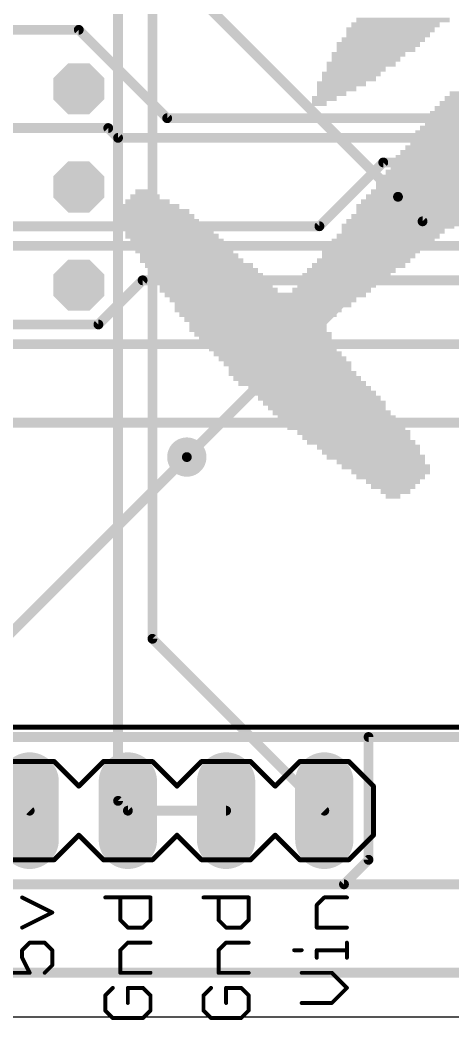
# Model space of a CAD drawing. Extents: x -5 to 102, y -1 to 61.
# Drawn here: x 37.85 to 49.02, y -0.08 to 25.78 of the extents above; entities that cross this region are included whole.
import ezdxf

# ---------------------------------------------------------------- set-up
doc = ezdxf.new("R2010")
doc.units = 0
for name, color, linetype in [('1', 22, 'CONTINUOUS'), ('16', 175, 'CONTINUOUS'), ('17', 82, 'CONTINUOUS'), ('18', 82, 'CONTINUOUS'), ('20', 7, 'CONTINUOUS'), ('21', 253, 'CONTINUOUS'), ('22', 253, 'CONTINUOUS'), ('51', 253, 'CONTINUOUS')]:
    doc.layers.add(name, color=color, linetype=linetype)

# ---------------------------------------------------------------- blocks, each defined once
blk = doc.blocks.new('RECT')
blk.add_solid([(-0.5, -0.5), (0.5, -0.5), (-0.5, 0.5), (0.5, 0.5)])
blk = doc.blocks.new('LONGP100')
at = {"const_width": 1}
blk.add_lwpolyline([(-0.5, 0), (0.5, 0)], dxfattribs=at)
at = {"const_width": 0.5}
for points in [[(-0.5, 0.25, 1), (-0.5, -0.25)], [(0.5, -0.25, 1), (0.5, 0.25)]]:
    blk.add_lwpolyline(points, format="xyb", dxfattribs=at)
blk = doc.blocks.new('OCTAGONP')
at = {"const_width": 0.5}
blk.add_lwpolyline([(-0.25, -0.1036), (-0.25, 0.1036), (-0.1036, 0.25), (0.1036, 0.25), (0.25, 0.1036), (0.25, -0.1036), (0.1036, -0.25), (-0.1036, -0.25), (-0.25, -0.1036), (-0.25, 0.1036)], dxfattribs=at)
blk = doc.blocks.new('ROUNDV')
at = {"const_width": 0.5}
blk.add_lwpolyline([(0, -0.25, 1), (0, 0.25, 1), (0, -0.25)], format="xyb", dxfattribs=at)

msp = doc.modelspace()

# ---------------------------------------------------------------- linework, layer by layer
at = {"layer": '1', "const_width": 0.254}
for points in [[(40.386, 5.588), (40.386, 33.147)], [(41.275, 32.512), (41.275, 9.779)], [(47.625, 21.209), (42.799, 26.035)], [(42.164, 14.478), (51.816, 24.13)], [(41.275, 9.779), (45.72, 5.334)], [(36.068, 7.366), (38.1, 5.334)], [(46.863, 7.239), (75.311, 7.239)], [(46.863, 4.064), (46.863, 7.239)], [(40.64, 5.334), (40.386, 5.588)], [(40.64, 5.334), (43.18, 5.334)], [(46.228, 3.429), (46.863, 4.064)], [(24.257, 3.429), (46.228, 3.429)], [(6.477, 1.143), (82.042, 1.143)]]:
    msp.add_lwpolyline(points, dxfattribs=at)
at = {"layer": '1', "const_width": 0.127}
for points in [[(47.5801, 21.1641, 1), (47.6699, 21.2539)], [(42.1191, 14.5229, 1), (42.2089, 14.4331)], [(41.3199, 9.8239, 1), (41.2301, 9.7341)], [(41.2115, 9.779, 1), (41.3385, 9.779)], [(46.863, 7.3025, 1), (46.863, 7.1755)], [(46.9265, 7.239, 1), (46.7995, 7.239)], [(40.4309, 5.6329, 1), (40.3411, 5.5431)], [(38.0551, 5.2891, 1), (38.1449, 5.3789)], [(40.3225, 5.588, 1), (40.4495, 5.588)], [(40.64, 5.3975, 1), (40.64, 5.2705)], [(40.5951, 5.2891, 1), (40.6849, 5.3789)], [(43.18, 5.2705, 1), (43.18, 5.3975)], [(45.6751, 5.2891, 1), (45.7649, 5.3789)], [(46.9079, 4.0191, 1), (46.8181, 4.1089)], [(46.7995, 4.064, 1), (46.9265, 4.064)], [(46.1831, 3.4739, 1), (46.2729, 3.3841)], [(46.228, 3.3655, 1), (46.228, 3.4925)]]:
    msp.add_lwpolyline(points, format="xyb", dxfattribs=at)
at = {"layer": '16', "const_width": 0.254}
for points in [[(14.478, 25.527), (39.37, 25.527)], [(39.37, 25.527), (41.656, 23.241)], [(41.656, 23.241), (91.567, 23.241)], [(36.195, 22.987), (40.132, 22.987)], [(40.132, 22.987), (40.386, 22.733)], [(40.386, 22.733), (91.821, 22.733)], [(47.244, 22.098), (45.593, 20.447)], [(93.345, 22.098), (47.244, 22.098)], [(48.26, 20.574), (47.625, 21.209)], [(93.98, 20.574), (48.26, 20.574)], [(45.593, 20.447), (30.861, 20.447)], [(85.598, 19.939), (16.383, 19.939)], [(39.878, 17.907), (41.021, 19.05)], [(41.021, 19.05), (84.328, 19.05)], [(17.018, 17.907), (39.878, 17.907)], [(69.088, 17.399), (17.78, 17.399)], [(74.041, 15.367), (21.082, 15.367)], [(36.449, 8.763), (42.164, 14.478)], [(25.146, 7.239), (98.679, 7.239)], [(23.876, 3.429), (99.187, 3.429)]]:
    msp.add_lwpolyline(points, dxfattribs=at)
at = {"layer": '16', "const_width": 0.127}
for points in [[(39.4149, 25.5719, 1), (39.3251, 25.4821)], [(39.37, 25.4635, 1), (39.37, 25.5905)], [(41.656, 23.3045, 1), (41.656, 23.1775)], [(41.6111, 23.1961, 1), (41.7009, 23.2859)], [(40.1769, 23.0319, 1), (40.0871, 22.9421)], [(40.132, 22.9235, 1), (40.132, 23.0505)], [(40.386, 22.7965, 1), (40.386, 22.6695)], [(40.3411, 22.6881, 1), (40.4309, 22.7779)], [(47.244, 22.1615, 1), (47.244, 22.0345)], [(47.2889, 22.0531, 1), (47.1991, 22.1429)], [(47.6699, 21.2539, 1), (47.5801, 21.1641)], [(48.26, 20.6375, 1), (48.26, 20.5105)], [(45.5481, 20.4919, 1), (45.6379, 20.4021)], [(45.593, 20.3835, 1), (45.593, 20.5105)], [(48.2151, 20.5291, 1), (48.3049, 20.6189)], [(41.021, 19.1135, 1), (41.021, 18.9865)], [(41.0659, 19.0051, 1), (40.9761, 19.0949)], [(39.8331, 17.9519, 1), (39.9229, 17.8621)], [(39.878, 17.8435, 1), (39.878, 17.9705)], [(42.2089, 14.4331, 1), (42.1191, 14.5229)]]:
    msp.add_lwpolyline(points, format="xyb", dxfattribs=at)
at = {"layer": '20'}
msp.add_line((2.6058, 0), (99.1487, 0), dxfattribs=at)
at = {"layer": '21'}
for points, const_width in [([(37.465, 6.604), (38.735, 6.604)], 0.127), ([(38.735, 6.604), (39.37, 5.969)], 0.127), ([(39.37, 5.969), (40.005, 6.604)], 0.127), ([(40.005, 6.604), (41.275, 6.604)], 0.127), ([(41.275, 6.604), (41.91, 5.969)], 0.127), ([(41.91, 5.969), (42.545, 6.604)], 0.127), ([(42.545, 6.604), (43.815, 6.604)], 0.127), ([(43.815, 6.604), (44.45, 5.969)], 0.127), ([(44.45, 5.969), (45.085, 6.604)], 0.127), ([(45.085, 6.604), (46.355, 6.604)], 0.127), ([(46.355, 6.604), (46.99, 5.969)], 0.127), ([(46.99, 5.969), (46.99, 4.699)], 0.127), ([(39.37, 4.699), (38.735, 4.064)], 0.127), ([(40.005, 4.064), (39.37, 4.699)], 0.127), ([(41.91, 4.699), (41.275, 4.064)], 0.127), ([(42.545, 4.064), (41.91, 4.699)], 0.127), ([(44.45, 4.699), (43.815, 4.064)], 0.127), ([(45.085, 4.064), (44.45, 4.699)], 0.127), ([(46.99, 4.699), (46.355, 4.064)], 0.127), ([(38.735, 4.064), (37.465, 4.064)], 0.127), ([(41.275, 4.064), (40.005, 4.064)], 0.127), ([(43.815, 4.064), (42.545, 4.064)], 0.127), ([(46.355, 4.064), (45.085, 4.064)], 0.127), ([(38.6842, 2.7002), (37.9046, 3.09)], 0.1016), ([(40.0548, 3.09), (41.2242, 3.09)], 0.1016), ([(40.4446, 2.5053), (40.4446, 3.09)], 0.1016), ([(41.2242, 3.09), (41.2242, 2.5053)], 0.1016), ([(42.5948, 3.09), (43.7642, 3.09)], 0.1016), ([(42.9846, 2.5053), (42.9846, 3.09)], 0.1016), ([(43.7642, 3.09), (43.7642, 2.5053)], 0.1016), ([(45.5246, 2.8951), (45.7195, 3.09)], 0.1016), ([(45.7195, 3.09), (46.3042, 3.09)], 0.1016), ([(45.5246, 2.3104), (45.5246, 2.8951)], 0.1016), ([(37.9046, 2.3104), (38.6842, 2.7002)], 0.1016), ([(40.6395, 2.3104), (40.4446, 2.5053)], 0.1016), ([(41.0293, 2.3104), (40.6395, 2.3104)], 0.1016), ([(41.2242, 2.5053), (41.0293, 2.3104)], 0.1016), ([(43.1795, 2.3104), (42.9846, 2.5053)], 0.1016), ([(43.5693, 2.3104), (43.1795, 2.3104)], 0.1016), ([(43.7642, 2.5053), (43.5693, 2.3104)], 0.1016), ([(46.3042, 2.3104), (45.5246, 2.3104)], 0.1016), ([(37.9046, 1.7257), (38.0995, 1.9206)], 0.1016), ([(38.0995, 1.9206), (38.4893, 1.9206)], 0.1016), ([(38.4893, 1.9206), (38.6842, 1.7257)], 0.1016), ([(40.4446, 1.7257), (40.6395, 1.9206)], 0.1016), ([(40.6395, 1.9206), (41.2242, 1.9206)], 0.1016), ([(42.9846, 1.7257), (43.1795, 1.9206)], 0.1016), ([(43.1795, 1.9206), (43.7642, 1.9206)], 0.1016), ([(46.3042, 1.5308), (46.3042, 1.9206)], 0.1016), ([(37.9046, 1.5308), (37.9046, 1.7257)], 0.1016), ([(38.0995, 1.141), (37.9046, 1.5308)], 0.1016), ([(38.6842, 1.7257), (38.6842, 1.3359)], 0.1016), ([(40.4446, 1.141), (40.4446, 1.7257)], 0.1016), ([(42.9846, 1.141), (42.9846, 1.7257)], 0.1016), ([(44.9399, 1.7257), (45.1348, 1.7257)], 0.1016), ([(45.5246, 1.5308), (45.5246, 1.7257)], 0.1016), ([(45.5246, 1.7257), (46.3042, 1.7257)], 0.1016), ([(38.6842, 1.3359), (38.4893, 1.141)], 0.1016), ([(37.5148, 1.141), (38.0995, 1.141)], 0.1016), ([(41.2242, 1.141), (40.4446, 1.141)], 0.1016), ([(43.7642, 1.141), (42.9846, 1.141)], 0.1016), ([(45.9144, 1.141), (45.1348, 1.141)], 0.1016), ([(46.3042, 0.7512), (45.9144, 1.141)], 0.1016), ([(40.2497, 0.7512), (40.0548, 0.5563)], 0.1016), ([(41.0293, 0.7512), (40.6395, 0.7512)], 0.1016), ([(40.6395, 0.7512), (40.6395, 0.3614)], 0.1016), ([(41.2242, 0.5563), (41.0293, 0.7512)], 0.1016), ([(42.7897, 0.7512), (42.5948, 0.5563)], 0.1016), ([(43.5693, 0.7512), (43.1795, 0.7512)], 0.1016), ([(43.1795, 0.7512), (43.1795, 0.3614)], 0.1016), ([(43.7642, 0.5563), (43.5693, 0.7512)], 0.1016), ([(45.9144, 0.3614), (46.3042, 0.7512)], 0.1016), ([(40.0548, 0.5563), (40.0548, 0.1665)], 0.1016), ([(41.2242, 0.1665), (41.2242, 0.5563)], 0.1016), ([(42.5948, 0.5563), (42.5948, 0.1665)], 0.1016), ([(43.7642, 0.1665), (43.7642, 0.5563)], 0.1016), ([(45.1348, 0.3614), (45.9144, 0.3614)], 0.1016), ([(40.0548, 0.1665), (40.2497, -0.0284)], 0.1016), ([(40.2497, -0.0284), (41.0293, -0.0284)], 0.1016), ([(41.0293, -0.0284), (41.2242, 0.1665)], 0.1016), ([(42.5948, 0.1665), (42.7897, -0.0284)], 0.1016), ([(42.7897, -0.0284), (43.5693, -0.0284)], 0.1016), ([(43.5693, -0.0284), (43.7642, 0.1665)], 0.1016)]:
    msp.add_lwpolyline(points, dxfattribs=dict(at, const_width=const_width))
for points, const_width in [([(38.7575, 6.6265, 1), (38.7125, 6.5815)], 0.0635), ([(38.735, 6.5723, 1), (38.735, 6.6357)], 0.0635), ([(40.005, 6.6357, 1), (40.005, 6.5723)], 0.0635), ([(40.0275, 6.5815, 1), (39.9825, 6.6265)], 0.0635), ([(41.2975, 6.6265, 1), (41.2525, 6.5815)], 0.0635), ([(41.275, 6.5723, 1), (41.275, 6.6357)], 0.0635), ([(42.545, 6.6357, 1), (42.545, 6.5723)], 0.0635), ([(42.5675, 6.5815, 1), (42.5225, 6.6265)], 0.0635), ([(43.8375, 6.6265, 1), (43.7925, 6.5815)], 0.0635), ([(43.815, 6.5723, 1), (43.815, 6.6357)], 0.0635), ([(45.085, 6.6357, 1), (45.085, 6.5723)], 0.0635), ([(45.1075, 6.5815, 1), (45.0625, 6.6265)], 0.0635), ([(46.3775, 6.6265, 1), (46.3325, 6.5815)], 0.0635), ([(46.355, 6.5723, 1), (46.355, 6.6357)], 0.0635), ([(39.3475, 5.9915, 1), (39.3925, 5.9465)], 0.0635), ([(39.3475, 5.9465, 1), (39.3925, 5.9915)], 0.0635), ([(41.8875, 5.9915, 1), (41.9325, 5.9465)], 0.0635), ([(41.8875, 5.9465, 1), (41.9325, 5.9915)], 0.0635), ([(44.4275, 5.9915, 1), (44.4725, 5.9465)], 0.0635), ([(44.4275, 5.9465, 1), (44.4725, 5.9915)], 0.0635), ([(47.0218, 5.969, 1), (46.9582, 5.969)], 0.0635), ([(46.9675, 5.9465, 1), (47.0125, 5.9915)], 0.0635), ([(39.3925, 4.7215, 1), (39.3475, 4.6765)], 0.0635), ([(39.3925, 4.6765, 1), (39.3475, 4.7215)], 0.0635), ([(41.9325, 4.7215, 1), (41.8875, 4.6765)], 0.0635), ([(41.9325, 4.6765, 1), (41.8875, 4.7215)], 0.0635), ([(44.4725, 4.7215, 1), (44.4275, 4.6765)], 0.0635), ([(44.4725, 4.6765, 1), (44.4275, 4.7215)], 0.0635), ([(46.9582, 4.699, 1), (47.0218, 4.699)], 0.0635), ([(47.0125, 4.6765, 1), (46.9675, 4.7215)], 0.0635), ([(38.7125, 4.0865, 1), (38.7575, 4.0415)], 0.0635), ([(38.735, 4.0323, 1), (38.735, 4.0957)], 0.0635), ([(40.005, 4.0957, 1), (40.005, 4.0323)], 0.0635), ([(39.9825, 4.0415, 1), (40.0275, 4.0865)], 0.0635), ([(41.2525, 4.0865, 1), (41.2975, 4.0415)], 0.0635), ([(41.275, 4.0323, 1), (41.275, 4.0957)], 0.0635), ([(42.545, 4.0957, 1), (42.545, 4.0323)], 0.0635), ([(42.5225, 4.0415, 1), (42.5675, 4.0865)], 0.0635), ([(43.7925, 4.0865, 1), (43.8375, 4.0415)], 0.0635), ([(43.815, 4.0323, 1), (43.815, 4.0957)], 0.0635), ([(45.085, 4.0957, 1), (45.085, 4.0323)], 0.0635), ([(45.0625, 4.0415, 1), (45.1075, 4.0865)], 0.0635), ([(46.3325, 4.0865, 1), (46.3775, 4.0415)], 0.0635), ([(46.355, 4.0323, 1), (46.355, 4.0957)], 0.0635), ([(37.916, 3.1127, 1), (37.8932, 3.0673)], 0.0508), ([(40.0548, 3.1154, 1), (40.0548, 3.0646)], 0.0508), ([(40.47, 3.09, 1), (40.4192, 3.09)], 0.0508), ([(41.2496, 3.09, 1), (41.1988, 3.09)], 0.0508), ([(41.2242, 3.0646, 1), (41.2242, 3.1154)], 0.0508), ([(42.5948, 3.1154, 1), (42.5948, 3.0646)], 0.0508), ([(43.01, 3.09, 1), (42.9592, 3.09)], 0.0508), ([(43.7896, 3.09, 1), (43.7388, 3.09)], 0.0508), ([(43.7642, 3.0646, 1), (43.7642, 3.1154)], 0.0508), ([(45.7195, 3.1154, 1), (45.7195, 3.0646)], 0.0508), ([(45.7375, 3.072, 1), (45.7015, 3.108)], 0.0508), ([(46.3042, 3.0646, 1), (46.3042, 3.1154)], 0.0508), ([(45.5066, 2.9131, 1), (45.5426, 2.8771)], 0.0508), ([(45.55, 2.8951, 1), (45.4992, 2.8951)], 0.0508), ([(38.6956, 2.6775, 1), (38.6728, 2.7229)], 0.0508), ([(38.6728, 2.6775, 1), (38.6956, 2.7229)], 0.0508), ([(37.8932, 2.3331, 1), (37.916, 2.2877)], 0.0508), ([(40.4626, 2.5233, 1), (40.4266, 2.4873)], 0.0508), ([(40.4192, 2.5053, 1), (40.47, 2.5053)], 0.0508), ([(40.6395, 2.3358, 1), (40.6395, 2.285)], 0.0508), ([(40.6215, 2.2924, 1), (40.6575, 2.3284)], 0.0508), ([(41.0113, 2.3284, 1), (41.0473, 2.2924)], 0.0508), ([(41.0293, 2.285, 1), (41.0293, 2.3358)], 0.0508), ([(41.1988, 2.5053, 1), (41.2496, 2.5053)], 0.0508), ([(41.2422, 2.4873, 1), (41.2062, 2.5233)], 0.0508), ([(43.0026, 2.5233, 1), (42.9666, 2.4873)], 0.0508), ([(42.9592, 2.5053, 1), (43.01, 2.5053)], 0.0508), ([(43.1795, 2.3358, 1), (43.1795, 2.285)], 0.0508), ([(43.1615, 2.2924, 1), (43.1975, 2.3284)], 0.0508), ([(43.5513, 2.3284, 1), (43.5873, 2.2924)], 0.0508), ([(43.5693, 2.285, 1), (43.5693, 2.3358)], 0.0508), ([(43.7388, 2.5053, 1), (43.7896, 2.5053)], 0.0508), ([(43.7822, 2.4873, 1), (43.7462, 2.5233)], 0.0508), ([(45.5246, 2.3358, 1), (45.5246, 2.285)], 0.0508), ([(45.4992, 2.3104, 1), (45.55, 2.3104)], 0.0508), ([(46.3042, 2.285, 1), (46.3042, 2.3358)], 0.0508), ([(38.0995, 1.946, 1), (38.0995, 1.8952)], 0.0508), ([(38.1175, 1.9026, 1), (38.0815, 1.9386)], 0.0508), ([(38.5073, 1.9386, 1), (38.4713, 1.9026)], 0.0508), ([(38.4893, 1.8952, 1), (38.4893, 1.946)], 0.0508), ([(40.6395, 1.946, 1), (40.6395, 1.8952)], 0.0508), ([(40.6575, 1.9026, 1), (40.6215, 1.9386)], 0.0508), ([(41.2242, 1.8952, 1), (41.2242, 1.946)], 0.0508), ([(43.1795, 1.946, 1), (43.1795, 1.8952)], 0.0508), ([(43.1975, 1.9026, 1), (43.1615, 1.9386)], 0.0508), ([(43.7642, 1.8952, 1), (43.7642, 1.946)], 0.0508), ([(46.3296, 1.9206, 1), (46.2788, 1.9206)], 0.0508), ([(37.8866, 1.7437, 1), (37.9226, 1.7077)], 0.0508), ([(37.93, 1.7257, 1), (37.8792, 1.7257)], 0.0508), ([(37.9273, 1.5422, 1), (37.8819, 1.5194)], 0.0508), ([(37.8792, 1.5308, 1), (37.93, 1.5308)], 0.0508), ([(38.7096, 1.7257, 1), (38.6588, 1.7257)], 0.0508), ([(38.6662, 1.7077, 1), (38.7022, 1.7437)], 0.0508), ([(40.4266, 1.7437, 1), (40.4626, 1.7077)], 0.0508), ([(40.47, 1.7257, 1), (40.4192, 1.7257)], 0.0508), ([(42.9666, 1.7437, 1), (43.0026, 1.7077)], 0.0508), ([(43.01, 1.7257, 1), (42.9592, 1.7257)], 0.0508), ([(44.9399, 1.7511, 1), (44.9399, 1.7003)], 0.0508), ([(45.1348, 1.7003, 1), (45.1348, 1.7511)], 0.0508), ([(45.55, 1.7257, 1), (45.4992, 1.7257)], 0.0508), ([(45.5246, 1.7511, 1), (45.5246, 1.7003)], 0.0508), ([(45.4992, 1.5308, 1), (45.55, 1.5308)], 0.0508), ([(46.2788, 1.5308, 1), (46.3296, 1.5308)], 0.0508), ([(46.3042, 1.7003, 1), (46.3042, 1.7511)], 0.0508), ([(38.6588, 1.3359, 1), (38.7096, 1.3359)], 0.0508), ([(38.7022, 1.3179, 1), (38.6662, 1.3539)], 0.0508), ([(38.0768, 1.1296, 1), (38.1222, 1.1524)], 0.0508), ([(38.0995, 1.1156, 1), (38.0995, 1.1664)], 0.0508), ([(38.4713, 1.159, 1), (38.5073, 1.123)], 0.0508), ([(40.4446, 1.1664, 1), (40.4446, 1.1156)], 0.0508), ([(40.4192, 1.141, 1), (40.47, 1.141)], 0.0508), ([(41.2242, 1.1156, 1), (41.2242, 1.1664)], 0.0508), ([(42.9846, 1.1664, 1), (42.9846, 1.1156)], 0.0508), ([(42.9592, 1.141, 1), (43.01, 1.141)], 0.0508), ([(43.7642, 1.1156, 1), (43.7642, 1.1664)], 0.0508), ([(45.1348, 1.1664, 1), (45.1348, 1.1156)], 0.0508), ([(45.9324, 1.159, 1), (45.8964, 1.123)], 0.0508), ([(45.9144, 1.1156, 1), (45.9144, 1.1664)], 0.0508), ([(40.2677, 0.7332, 1), (40.2317, 0.7692)], 0.0508), ([(40.6395, 0.7766, 1), (40.6395, 0.7258)], 0.0508), ([(40.6649, 0.7512, 1), (40.6141, 0.7512)], 0.0508), ([(41.0473, 0.7692, 1), (41.0113, 0.7332)], 0.0508), ([(41.0293, 0.7258, 1), (41.0293, 0.7766)], 0.0508), ([(42.8077, 0.7332, 1), (42.7717, 0.7692)], 0.0508), ([(43.1795, 0.7766, 1), (43.1795, 0.7258)], 0.0508), ([(43.2049, 0.7512, 1), (43.1541, 0.7512)], 0.0508), ([(43.5873, 0.7692, 1), (43.5513, 0.7332)], 0.0508), ([(43.5693, 0.7258, 1), (43.5693, 0.7766)], 0.0508), ([(46.3222, 0.7332, 1), (46.2862, 0.7692)], 0.0508), ([(46.2862, 0.7332, 1), (46.3222, 0.7692)], 0.0508), ([(40.0368, 0.5743, 1), (40.0728, 0.5383)], 0.0508), ([(40.0802, 0.5563, 1), (40.0294, 0.5563)], 0.0508), ([(41.2496, 0.5563, 1), (41.1988, 0.5563)], 0.0508), ([(41.2062, 0.5383, 1), (41.2422, 0.5743)], 0.0508), ([(42.5768, 0.5743, 1), (42.6128, 0.5383)], 0.0508), ([(42.6202, 0.5563, 1), (42.5694, 0.5563)], 0.0508), ([(43.7896, 0.5563, 1), (43.7388, 0.5563)], 0.0508), ([(43.7462, 0.5383, 1), (43.7822, 0.5743)], 0.0508), ([(40.6141, 0.3614, 1), (40.6649, 0.3614)], 0.0508), ([(43.1541, 0.3614, 1), (43.2049, 0.3614)], 0.0508), ([(45.1348, 0.3868, 1), (45.1348, 0.336)], 0.0508), ([(45.8964, 0.3794, 1), (45.9324, 0.3434)], 0.0508), ([(45.9144, 0.336, 1), (45.9144, 0.3868)], 0.0508), ([(40.0728, 0.1845, 1), (40.0368, 0.1485)], 0.0508), ([(40.0294, 0.1665, 1), (40.0802, 0.1665)], 0.0508), ([(40.2497, -0.003, 1), (40.2497, -0.0538)], 0.0508), ([(40.2317, -0.0464, 1), (40.2677, -0.0104)], 0.0508), ([(41.0113, -0.0104, 1), (41.0473, -0.0464)], 0.0508), ([(41.0293, -0.0538, 1), (41.0293, -0.003)], 0.0508), ([(41.1988, 0.1665, 1), (41.2496, 0.1665)], 0.0508), ([(41.2422, 0.1485, 1), (41.2062, 0.1845)], 0.0508), ([(42.6128, 0.1845, 1), (42.5768, 0.1485)], 0.0508), ([(42.5694, 0.1665, 1), (42.6202, 0.1665)], 0.0508), ([(42.7897, -0.003, 1), (42.7897, -0.0538)], 0.0508), ([(42.7717, -0.0464, 1), (42.8077, -0.0104)], 0.0508), ([(43.5513, -0.0104, 1), (43.5873, -0.0464)], 0.0508), ([(43.5693, -0.0538, 1), (43.5693, -0.003)], 0.0508), ([(43.7388, 0.1665, 1), (43.7896, 0.1665)], 0.0508), ([(43.7822, 0.1485, 1), (43.7462, 0.1845)], 0.0508)]:
    msp.add_lwpolyline(points, format="xyb", dxfattribs=dict(at, const_width=const_width))
at = {"layer": '51', "const_width": 0.127}
msp.add_lwpolyline([(67.31, 7.493), (36.83, 7.493)], dxfattribs=at)

# ---------------------------------------------------------------- block references
at = {"layer": '17', "xscale": 1.3208, "yscale": 1.3208}
msp.add_blockref('OCTAGONP', (39.37, 24.003), dxfattribs=at)
msp.add_blockref('OCTAGONP', (39.37, 24.003), dxfattribs=at)
at = {"layer": '17'}
for name, p, xscale, yscale, rotation in [('OCTAGONP', (39.37, 21.463), 1.3208, 1.3208, 270), ('OCTAGONP', (39.37, 21.463), 1.3208, 1.3208, 270), ('OCTAGONP', (39.37, 18.923), 1.3208, 1.3208, 270), ('OCTAGONP', (39.37, 18.923), 1.3208, 1.3208, 270), ('LONGP100', (38.1, 5.334), 1.508, 1.508, 90), ('LONGP100', (38.1, 5.334), 1.508, 1.508, 90), ('LONGP100', (40.64, 5.334), 1.508, 1.508, 90), ('LONGP100', (40.64, 5.334), 1.508, 1.508, 90), ('LONGP100', (43.18, 5.334), 1.508, 1.508, 90), ('LONGP100', (43.18, 5.334), 1.508, 1.508, 90), ('LONGP100', (45.72, 5.334), 1.508, 1.508, 90), ('LONGP100', (45.72, 5.334), 1.508, 1.508, 90)]:
    msp.add_blockref(name, p, dxfattribs=dict(at, xscale=xscale, yscale=yscale, rotation=rotation))
at = {"layer": '18', "xscale": 1.016, "yscale": 1.016}
for p in [(47.625, 21.209), (47.625, 21.209), (42.164, 14.478), (42.164, 14.478)]:
    msp.add_blockref('ROUNDV', p, dxfattribs=at)
at = {"layer": '21', "xscale": 0.508, "yscale": 0.508}
for p in [(38.1, 5.334), (40.64, 5.334), (43.18, 5.334), (45.72, 5.334)]:
    msp.add_blockref('RECT', p, dxfattribs=at)
at = {"layer": '22', "yscale": 0.127}
for p, xscale in [((47.5615, 25.654), 2.286), ((47.752, 25.781), 2.413), ((47.4345, 25.527), 2.286), ((47.371, 25.4), 2.159), ((47.117, 25.146), 2.159), ((47.244, 25.273), 2.159), ((46.863, 24.892), 1.905), ((46.7995, 24.765), 1.778), ((47.0535, 25.019), 2.032), ((46.6725, 24.638), 1.778), ((46.5455, 24.511), 1.524), ((46.4185, 24.384), 1.524), ((46.355, 24.257), 1.397), ((46.1645, 24.13), 1.27), ((46.0375, 24.003), 1.016), ((45.72, 23.749), 0.635), ((45.9105, 23.876), 0.762), ((50.927, 23.749), 4.191), ((51.1175, 23.876), 4.318), ((45.593, 23.622), 0.381), ((50.673, 23.495), 4.191), ((50.8, 23.622), 4.191), ((50.4825, 23.368), 4.064), ((50.419, 23.241), 3.937), ((50.165, 22.987), 3.937), ((50.292, 23.114), 3.937), ((49.8475, 22.733), 3.81), ((49.9745, 22.86), 3.81), ((49.657, 22.479), 3.683), ((49.784, 22.606), 3.683), ((49.3395, 22.225), 3.556), ((49.4665, 22.352), 3.556), ((49.2125, 22.098), 3.556), ((49.149, 21.971), 3.429), ((48.8315, 21.717), 3.302), ((49.022, 21.844), 3.429), ((48.7045, 21.59), 3.302), ((48.641, 21.463), 3.175), ((41.0845, 21.209), 0.762), ((41.021, 21.336), 0.381), ((48.387, 21.209), 3.175), ((48.514, 21.336), 3.175), ((41.2115, 20.955), 1.524), ((41.148, 21.082), 1.143), ((48.0695, 20.955), 3.048), ((48.26, 21.082), 3.175), ((41.3385, 20.701), 2.032), ((41.3385, 20.828), 1.778), ((47.879, 20.701), 2.921), ((48.006, 20.828), 2.921), ((41.4655, 20.574), 2.032), ((41.5925, 20.447), 2.286), ((47.625, 20.447), 2.921), ((47.752, 20.574), 2.921), ((41.7195, 20.32), 2.286), ((41.783, 20.193), 2.413), ((47.371, 20.193), 2.667), ((47.498, 20.32), 2.667), ((41.91, 20.066), 2.413), ((41.9735, 19.939), 2.54), ((47.117, 19.939), 2.667), ((47.244, 20.066), 2.667), ((42.1005, 19.812), 2.54), ((42.2275, 19.685), 2.54), ((46.9265, 19.812), 2.54), ((46.863, 19.685), 2.413), ((42.291, 19.558), 2.667), ((42.4815, 19.431), 2.794), ((46.609, 19.431), 2.413), ((46.736, 19.558), 2.413), ((42.6085, 19.304), 2.794), ((42.672, 19.177), 2.921), ((46.2915, 19.177), 2.286), ((46.4185, 19.304), 2.286), ((42.799, 19.05), 2.921), ((42.926, 18.923), 2.921), ((46.1645, 19.05), 2.286), ((46.0375, 18.923), 2.032), ((42.9895, 18.796), 3.048), ((44.196, 18.669), 5.207), ((45.9105, 18.796), 2.032), ((44.1325, 18.542), 4.826), ((44.1325, 18.415), 4.572), ((44.0055, 18.288), 4.318), ((44.0055, 18.161), 4.064), ((43.942, 18.034), 3.683), ((44.0055, 17.907), 3.556), ((44.0055, 17.78), 3.556), ((44.1325, 17.653), 3.556), ((44.196, 17.526), 3.429), ((44.323, 17.399), 3.429), ((44.3865, 17.272), 3.302), ((44.5135, 17.145), 3.302), ((44.6405, 17.018), 3.302), ((44.7675, 16.891), 3.302), ((44.831, 16.764), 3.175), ((44.8945, 16.637), 3.302), ((45.0215, 16.51), 3.302), ((45.1485, 16.383), 3.302), ((45.339, 16.256), 3.175), ((45.466, 16.129), 3.175), ((45.593, 16.002), 3.175), ((45.72, 15.875), 3.175), ((45.7835, 15.748), 3.048), ((45.9105, 15.621), 3.048), ((46.0375, 15.494), 3.048), ((46.1645, 15.367), 3.048), ((46.2915, 15.24), 3.048), ((46.482, 15.113), 2.921), ((46.5455, 14.986), 2.794), ((46.6725, 14.859), 2.794), ((46.863, 14.732), 2.667), ((46.9265, 14.605), 2.54), ((47.0535, 14.478), 2.54), ((47.1805, 14.351), 2.286), ((47.3075, 14.224), 2.286), ((47.4345, 14.097), 2.032), ((47.4345, 13.97), 1.778), ((47.498, 13.843), 1.397), ((47.498, 13.716), 1.143), ((47.5615, 13.589), 0.762), ((47.498, 13.462), 0.381)]:
    msp.add_blockref('RECT', p, dxfattribs=dict(at, xscale=xscale))

doc.saveas('drawing.dxf')
